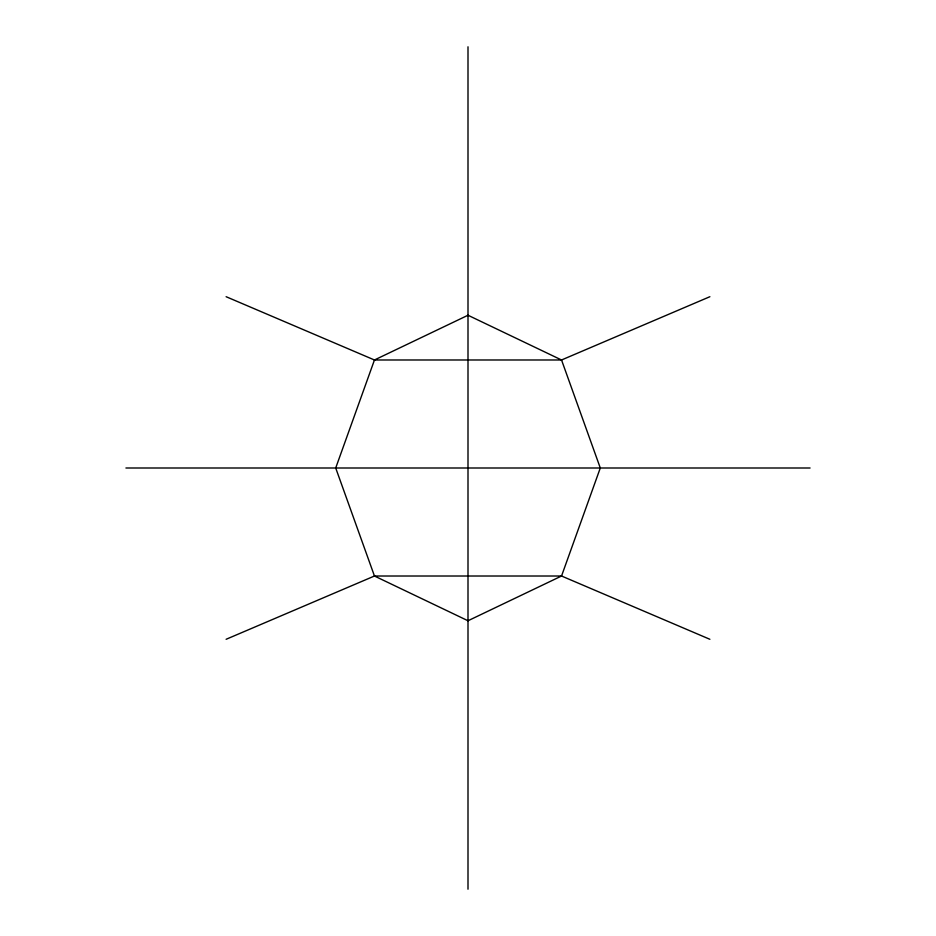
<?xml version="1.0" encoding="UTF-8"?>
<svg xmlns="http://www.w3.org/2000/svg" width="936" height="936" viewBox="0 0 936 936"><rect width="100%" height="100%" fill="white"/><g stroke="black" fill="none" stroke-linecap="round" stroke-linejoin="round"><path stroke-width="1.4" d="M709.886 296.712L561.541 359.986L374.459 359.986L226.114 296.712M226.114 639.288L374.459 576.014L561.541 576.014L709.886 639.288M125.927 468L810.073 468M468 46.8L468 889.2M374.459 359.986L335.708 468L374.459 576.014L468 620.755L561.541 576.014L600.292 468L561.541 359.986L468 315.245L374.459 359.986"/></g></svg>
